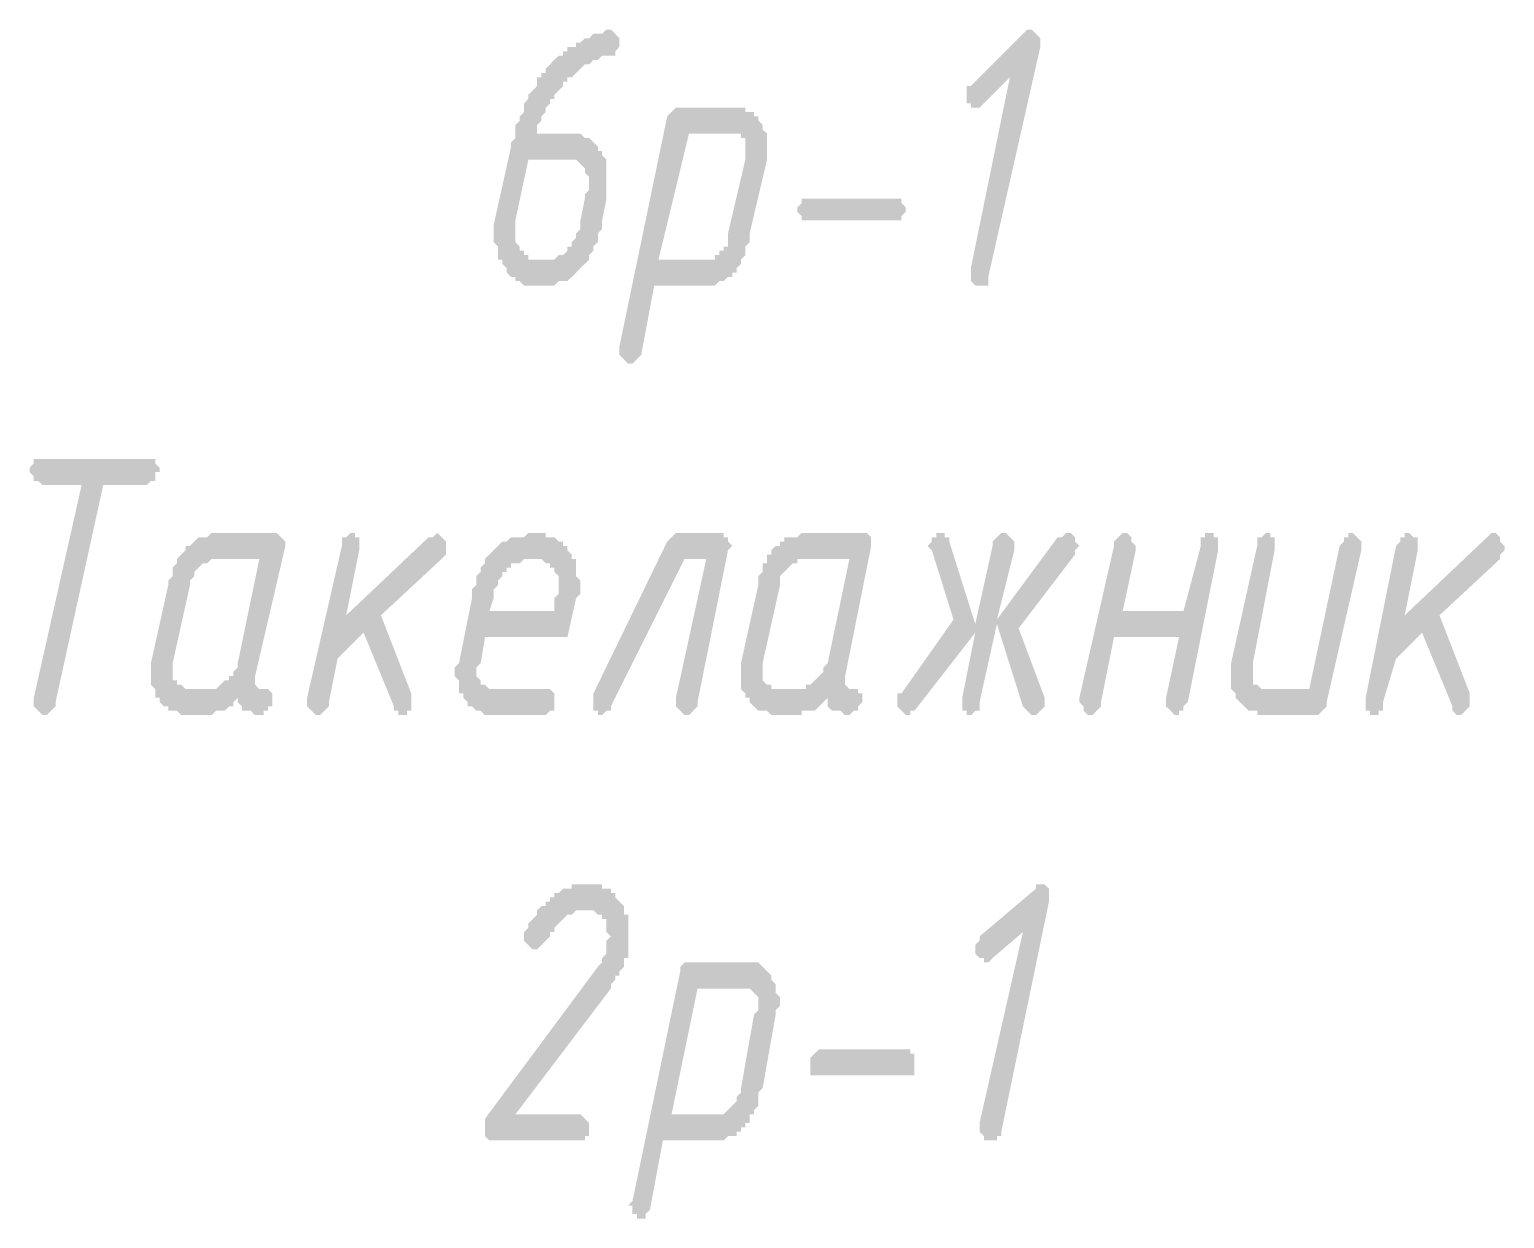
# Model space of a CAD drawing. Header units: millimetres. Extents: x 2279 to 5236, y 896 to 2828.
# Drawn here: x 3835.54 to 3849.93, y 1181.65 to 1193.25 of the extents above; entities that cross this region are included whole.
import ezdxf

# ---------------------------------------------------------------- set-up
doc = ezdxf.new("R2010")
doc.units = ezdxf.units.MM
doc.layers.add('PDF _!!ТОНКАЯ', color=7, linetype='Continuous')

msp = doc.modelspace()

# ---------------------------------------------------------------- hatches: boundary and pattern name
at = {"layer": 'PDF _!!ТОНКАЯ', "transparency": 33554559}
h = msp.add_hatch(color=256, dxfattribs=at)
h.paths.add_polyline_path([(3840.536, 1191.009), (3840.536, 1191.009), (3840.579, 1191.009), (3840.621, 1191.009), (3840.663, 1191.009), (3840.663, 1191.009), (3840.706, 1191.052), (3840.706, 1191.052), (3840.748, 1191.052), (3840.79, 1191.094), (3840.79, 1191.094), (3840.79, 1191.136), (3840.833, 1191.136), (3840.833, 1191.179), (3840.875, 1191.221), (3840.875, 1191.221), (3840.875, 1191.263), (3840.917, 1191.306), (3840.917, 1191.348), (3840.917, 1191.39), (3840.96, 1191.602), (3840.96, 1191.644), (3841.002, 1191.687), (3841.002, 1191.729), (3841.002, 1191.771), (3841.002, 1191.814), (3841.002, 1191.814), (3840.96, 1191.856), (3840.96, 1191.898), (3840.96, 1191.898), (3840.917, 1191.941), (3840.917, 1191.941), (3840.875, 1191.983), (3840.875, 1191.983), (3840.833, 1191.983), (3840.79, 1191.983), (3840.748, 1191.983), (3840.748, 1191.983), (3840.409, 1191.983), (3840.282, 1191.39), (3840.282, 1191.348), (3840.282, 1191.306), (3840.282, 1191.263), (3840.282, 1191.221), (3840.282, 1191.179), (3840.282, 1191.179), (3840.325, 1191.136), (3840.325, 1191.094), (3840.367, 1191.094), (3840.367, 1191.094), (3840.367, 1191.052), (3840.409, 1191.052), (3840.409, 1191.009), (3840.452, 1191.009), (3840.494, 1191.009), (3840.536, 1191.009), (3840.536, 1191.009)], flags=0)
h.paths.add_polyline_path([(3840.452, 1190.755), (3840.452, 1190.755), (3840.409, 1190.755), (3840.367, 1190.755), (3840.367, 1190.755), (3840.325, 1190.798), (3840.325, 1190.798), (3840.282, 1190.798), (3840.282, 1190.84), (3840.24, 1190.84), (3840.198, 1190.882), (3840.198, 1190.925), (3840.198, 1190.925), (3840.155, 1190.967), (3840.155, 1191.009), (3840.113, 1191.009), (3840.113, 1191.052), (3840.113, 1191.094), (3840.113, 1191.136), (3840.071, 1191.179), (3840.071, 1191.221), (3840.071, 1191.221), (3840.071, 1191.263), (3840.071, 1191.306), (3840.071, 1191.348), (3840.071, 1191.348), (3840.24, 1192.11), (3840.24, 1192.152), (3840.282, 1192.195), (3840.282, 1192.237), (3840.282, 1192.279), (3840.282, 1192.322), (3840.325, 1192.364), (3840.325, 1192.406), (3840.325, 1192.406), (3840.367, 1192.449), (3840.367, 1192.491), (3840.367, 1192.533), (3840.409, 1192.576), (3840.409, 1192.576), (3840.409, 1192.618), (3840.452, 1192.66), (3840.452, 1192.66), (3840.494, 1192.703), (3840.494, 1192.745), (3840.494, 1192.787), (3840.536, 1192.787), (3840.536, 1192.83), (3840.579, 1192.83), (3840.579, 1192.872), (3840.621, 1192.914), (3840.621, 1192.914), (3840.663, 1192.957), (3840.663, 1192.957), (3840.706, 1192.999), (3840.748, 1192.999), (3840.748, 1193.041), (3840.79, 1193.041), (3840.79, 1193.084), (3840.833, 1193.084), (3840.875, 1193.084), (3840.875, 1193.126), (3840.917, 1193.126), (3840.96, 1193.168), (3840.96, 1193.168), (3841.002, 1193.168), (3841.044, 1193.211), (3841.044, 1193.211), (3841.087, 1193.211), (3841.129, 1193.211), (3841.171, 1193.253), (3841.171, 1193.253), (3841.171, 1193.253), (3841.171, 1193.253), (3841.214, 1193.253), (3841.256, 1193.211), (3841.256, 1193.211), (3841.298, 1193.168), (3841.298, 1193.168), (3841.298, 1193.126), (3841.298, 1193.084), (3841.256, 1193.041), (3841.256, 1193.041), (3841.256, 1192.999), (3841.214, 1192.999), (3841.214, 1192.999), (3841.171, 1192.999), (3841.129, 1192.999), (3841.087, 1192.957), (3841.087, 1192.957), (3841.044, 1192.957), (3841.002, 1192.914), (3841.002, 1192.914), (3840.96, 1192.914), (3840.917, 1192.872), (3840.917, 1192.872), (3840.875, 1192.83), (3840.875, 1192.83), (3840.833, 1192.787), (3840.79, 1192.787), (3840.79, 1192.745), (3840.748, 1192.745), (3840.748, 1192.703), (3840.706, 1192.66), (3840.706, 1192.66), (3840.663, 1192.618), (3840.663, 1192.576), (3840.621, 1192.576), (3840.621, 1192.533), (3840.579, 1192.491), (3840.579, 1192.491), (3840.579, 1192.449), (3840.536, 1192.406), (3840.536, 1192.364), (3840.536, 1192.364), (3840.494, 1192.322), (3840.494, 1192.279), (3840.494, 1192.237), (3840.79, 1192.237), (3840.833, 1192.237), (3840.875, 1192.237), (3840.875, 1192.237), (3840.917, 1192.237), (3840.96, 1192.195), (3840.96, 1192.195), (3841.002, 1192.195), (3841.044, 1192.152), (3841.044, 1192.152), (3841.087, 1192.11), (3841.087, 1192.11), (3841.087, 1192.068), (3841.129, 1192.068), (3841.129, 1192.025), (3841.171, 1191.983), (3841.171, 1191.941), (3841.171, 1191.941), (3841.171, 1191.898), (3841.171, 1191.856), (3841.171, 1191.814), (3841.171, 1191.771), (3841.171, 1191.771), (3841.171, 1191.729), (3841.171, 1191.687), (3841.171, 1191.644), (3841.171, 1191.602), (3841.129, 1191.39), (3841.129, 1191.306), (3841.087, 1191.263), (3841.087, 1191.263), (3841.087, 1191.221), (3841.087, 1191.179), (3841.044, 1191.136), (3841.044, 1191.094), (3841.002, 1191.052), (3841.002, 1191.052), (3841.002, 1191.009), (3840.96, 1190.967), (3840.96, 1190.967), (3840.917, 1190.925), (3840.917, 1190.925), (3840.875, 1190.882), (3840.875, 1190.882), (3840.833, 1190.84), (3840.833, 1190.84), (3840.79, 1190.798), (3840.79, 1190.798), (3840.748, 1190.798), (3840.748, 1190.798), (3840.706, 1190.798), (3840.663, 1190.755), (3840.663, 1190.755), (3840.621, 1190.755), (3840.579, 1190.755), (3840.536, 1190.755), (3840.536, 1190.755), (3840.494, 1190.755), (3840.452, 1190.755)], flags=0)
for points in [[(3845.108, 1192.787), (3844.854, 1192.533), (3844.812, 1192.491), (3844.77, 1192.491), (3844.77, 1192.491), (3844.727, 1192.491), (3844.727, 1192.533), (3844.685, 1192.533), (3844.685, 1192.576), (3844.685, 1192.618), (3844.685, 1192.618), (3844.685, 1192.66), (3844.685, 1192.703), (3844.727, 1192.703), (3845.235, 1193.211), (3845.278, 1193.253), (3845.278, 1193.253), (3845.278, 1193.253), (3845.32, 1193.253), (3845.362, 1193.211), (3845.362, 1193.211), (3845.405, 1193.168), (3845.405, 1193.168), (3845.405, 1193.126), (3845.405, 1193.084), (3845.405, 1193.084), (3844.897, 1190.84), (3844.897, 1190.798), (3844.897, 1190.755), (3844.854, 1190.755), (3844.812, 1190.755), (3844.812, 1190.755), (3844.77, 1190.755), (3844.77, 1190.755), (3844.727, 1190.798), (3844.727, 1190.798), (3844.727, 1190.84), (3844.727, 1190.882), (3844.727, 1190.925), (3844.727, 1190.925)], [(3843.965, 1191.39), (3843.161, 1191.39), (3843.119, 1191.39), (3843.076, 1191.39), (3843.076, 1191.39), (3843.076, 1191.433), (3843.034, 1191.475), (3843.034, 1191.475), (3843.034, 1191.517), (3843.076, 1191.56), (3843.076, 1191.602), (3843.119, 1191.602), (3843.119, 1191.602), (3843.161, 1191.602), (3843.965, 1191.602), (3844.008, 1191.602), (3844.05, 1191.602), (3844.05, 1191.602), (3844.05, 1191.56), (3844.092, 1191.517), (3844.092, 1191.475), (3844.092, 1191.475), (3844.05, 1191.433), (3844.05, 1191.39), (3844.05, 1191.39), (3844.008, 1191.39), (3843.965, 1191.39)], [(3836.26, 1188.808), (3835.795, 1186.691), (3835.795, 1186.649), (3835.752, 1186.607), (3835.752, 1186.607), (3835.71, 1186.564), (3835.71, 1186.564), (3835.668, 1186.564), (3835.625, 1186.607), (3835.625, 1186.607), (3835.583, 1186.649), (3835.583, 1186.691), (3835.583, 1186.691), (3835.583, 1186.734), (3835.583, 1186.734), (3836.049, 1188.808), (3835.668, 1188.808), (3835.625, 1188.85), (3835.583, 1188.85), (3835.583, 1188.85), (3835.583, 1188.893), (3835.541, 1188.935), (3835.541, 1188.935), (3835.541, 1188.977), (3835.583, 1189.02), (3835.583, 1189.062), (3835.583, 1189.062), (3835.625, 1189.062), (3835.668, 1189.062), (3836.684, 1189.062), (3836.726, 1189.062), (3836.768, 1189.062), (3836.768, 1189.062), (3836.768, 1189.02), (3836.811, 1188.977), (3836.811, 1188.935), (3836.768, 1188.935), (3836.768, 1188.893), (3836.768, 1188.85), (3836.726, 1188.85), (3836.726, 1188.85), (3836.684, 1188.808)], [(3838.801, 1187.369), (3838.547, 1187.115), (3838.462, 1186.691), (3838.462, 1186.649), (3838.42, 1186.607), (3838.42, 1186.607), (3838.377, 1186.564), (3838.377, 1186.564), (3838.335, 1186.564), (3838.292, 1186.607), (3838.292, 1186.607), (3838.25, 1186.649), (3838.25, 1186.691), (3838.25, 1186.691), (3838.25, 1186.734), (3838.25, 1186.734), (3838.589, 1188.215), (3838.589, 1188.258), (3838.589, 1188.3), (3838.631, 1188.3), (3838.674, 1188.342), (3838.674, 1188.342), (3838.716, 1188.342), (3838.716, 1188.3), (3838.758, 1188.3), (3838.758, 1188.258), (3838.758, 1188.258), (3838.758, 1188.215), (3838.758, 1188.173), (3838.758, 1188.173), (3838.631, 1187.538), (3839.436, 1188.3), (3839.478, 1188.3), (3839.52, 1188.342), (3839.52, 1188.342), (3839.52, 1188.342), (3839.563, 1188.3), (3839.563, 1188.3), (3839.605, 1188.258), (3839.605, 1188.215), (3839.605, 1188.215), (3839.605, 1188.173), (3839.605, 1188.131), (3839.563, 1188.088), (3839.563, 1188.088), (3838.97, 1187.538), (3839.266, 1186.776), (3839.266, 1186.734), (3839.266, 1186.691), (3839.266, 1186.649), (3839.266, 1186.649), (3839.266, 1186.607), (3839.224, 1186.607), (3839.224, 1186.564), (3839.182, 1186.564), (3839.139, 1186.564), (3839.139, 1186.607), (3839.097, 1186.607), (3839.097, 1186.649)], [(3842.272, 1188.342), (3842.314, 1188.342), (3842.314, 1188.3), (3842.357, 1188.3), (3842.357, 1188.258), (3842.357, 1188.258), (3842.399, 1188.215), (3842.357, 1188.173), (3842.357, 1188.173), (3842.06, 1186.691), (3842.06, 1186.649), (3842.018, 1186.607), (3842.018, 1186.607), (3841.976, 1186.564), (3841.976, 1186.564), (3841.933, 1186.564), (3841.891, 1186.607), (3841.891, 1186.607), (3841.849, 1186.649), (3841.849, 1186.691), (3841.849, 1186.691), (3841.849, 1186.734), (3841.849, 1186.734), (3842.145, 1188.088), (3841.933, 1188.088), (3841.214, 1186.649), (3841.214, 1186.607), (3841.171, 1186.607), (3841.129, 1186.564), (3841.129, 1186.564), (3841.087, 1186.564), (3841.087, 1186.607), (3841.044, 1186.607), (3841.044, 1186.649), (3841.044, 1186.649), (3841.044, 1186.691), (3841.044, 1186.734), (3841.044, 1186.776), (3841.764, 1188.258), (3841.806, 1188.3), (3841.806, 1188.3), (3841.849, 1188.342), (3841.849, 1188.342)], [(3844.981, 1187.453), (3844.812, 1186.691), (3844.812, 1186.649), (3844.812, 1186.607), (3844.77, 1186.607), (3844.727, 1186.564), (3844.727, 1186.564), (3844.685, 1186.564), (3844.685, 1186.607), (3844.643, 1186.607), (3844.643, 1186.649), (3844.643, 1186.691), (3844.643, 1186.691), (3844.643, 1186.734), (3844.643, 1186.734), (3844.77, 1187.369), (3844.177, 1186.607), (3844.135, 1186.607), (3844.135, 1186.564), (3844.092, 1186.564), (3844.092, 1186.564), (3844.05, 1186.607), (3844.05, 1186.607), (3844.008, 1186.649), (3844.008, 1186.691), (3844.008, 1186.691), (3844.008, 1186.734), (3844.008, 1186.776), (3844.05, 1186.776), (3844.558, 1187.496), (3844.346, 1188.173), (3844.346, 1188.173), (3844.304, 1188.215), (3844.346, 1188.258), (3844.346, 1188.258), (3844.346, 1188.3), (3844.389, 1188.3), (3844.389, 1188.342), (3844.431, 1188.342), (3844.473, 1188.342), (3844.473, 1188.3), (3844.516, 1188.3), (3844.516, 1188.258), (3844.516, 1188.258), (3844.77, 1187.453), (3844.939, 1188.215), (3844.939, 1188.258), (3844.981, 1188.3), (3844.981, 1188.3), (3845.024, 1188.342), (3845.024, 1188.342), (3845.066, 1188.342), (3845.108, 1188.3), (3845.108, 1188.3), (3845.151, 1188.258), (3845.151, 1188.258), (3845.151, 1188.215), (3845.151, 1188.173), (3845.151, 1188.173), (3844.981, 1187.496), (3845.574, 1188.3), (3845.616, 1188.3), (3845.659, 1188.342), (3845.659, 1188.342), (3845.701, 1188.342), (3845.743, 1188.3), (3845.743, 1188.3), (3845.743, 1188.258), (3845.786, 1188.215), (3845.786, 1188.215), (3845.743, 1188.173), (3845.743, 1188.131), (3845.743, 1188.131), (3845.193, 1187.411), (3845.447, 1186.734), (3845.447, 1186.734), (3845.447, 1186.691), (3845.447, 1186.649), (3845.447, 1186.649), (3845.405, 1186.607), (3845.405, 1186.607), (3845.362, 1186.564), (3845.362, 1186.564), (3845.32, 1186.564), (3845.278, 1186.607), (3845.278, 1186.607), (3845.235, 1186.649), (3845.235, 1186.649)], [(3846.759, 1187.326), (3846.124, 1187.326), (3845.997, 1186.691), (3845.997, 1186.649), (3845.955, 1186.607), (3845.955, 1186.607), (3845.913, 1186.564), (3845.913, 1186.564), (3845.87, 1186.564), (3845.828, 1186.607), (3845.828, 1186.607), (3845.828, 1186.649), (3845.786, 1186.691), (3845.786, 1186.691), (3845.786, 1186.734), (3845.786, 1186.734), (3846.124, 1188.215), (3846.124, 1188.258), (3846.167, 1188.3), (3846.167, 1188.3), (3846.209, 1188.342), (3846.209, 1188.342), (3846.251, 1188.342), (3846.294, 1188.3), (3846.294, 1188.3), (3846.294, 1188.258), (3846.336, 1188.215), (3846.336, 1188.215), (3846.336, 1188.173), (3846.336, 1188.173), (3846.209, 1187.58), (3846.802, 1187.58), (3846.971, 1188.215), (3846.971, 1188.258), (3846.971, 1188.3), (3847.013, 1188.3), (3847.013, 1188.342), (3847.056, 1188.342), (3847.098, 1188.342), (3847.098, 1188.3), (3847.14, 1188.3), (3847.14, 1188.258), (3847.14, 1188.258), (3847.14, 1188.215), (3847.14, 1188.173), (3847.14, 1188.173), (3846.844, 1186.691), (3846.802, 1186.649), (3846.802, 1186.607), (3846.759, 1186.607), (3846.759, 1186.564), (3846.717, 1186.564), (3846.717, 1186.564), (3846.675, 1186.607), (3846.675, 1186.607), (3846.632, 1186.649), (3846.632, 1186.691), (3846.632, 1186.691), (3846.632, 1186.734), (3846.632, 1186.734)], [(3848.326, 1188.215), (3848.368, 1188.258), (3848.368, 1188.3), (3848.41, 1188.3), (3848.41, 1188.342), (3848.453, 1188.342), (3848.453, 1188.342), (3848.495, 1188.3), (3848.495, 1188.3), (3848.537, 1188.258), (3848.537, 1188.258), (3848.537, 1188.215), (3848.537, 1188.173), (3848.537, 1188.173), (3848.199, 1186.691), (3848.199, 1186.649), (3848.199, 1186.649), (3848.156, 1186.607), (3848.156, 1186.607), (3848.114, 1186.564), (3848.072, 1186.564), (3848.072, 1186.564), (3847.564, 1186.564), (3847.521, 1186.564), (3847.521, 1186.607), (3847.479, 1186.607), (3847.437, 1186.607), (3847.437, 1186.607), (3847.394, 1186.649), (3847.394, 1186.649), (3847.352, 1186.691), (3847.352, 1186.691), (3847.31, 1186.734), (3847.31, 1186.776), (3847.31, 1186.776), (3847.267, 1186.818), (3847.267, 1186.861), (3847.267, 1186.903), (3847.267, 1186.945), (3847.267, 1186.945), (3847.267, 1186.988), (3847.267, 1187.03), (3847.267, 1187.072), (3847.267, 1187.072), (3847.521, 1188.215), (3847.521, 1188.258), (3847.521, 1188.3), (3847.564, 1188.3), (3847.606, 1188.342), (3847.606, 1188.342), (3847.648, 1188.342), (3847.648, 1188.3), (3847.691, 1188.3), (3847.691, 1188.258), (3847.691, 1188.258), (3847.691, 1188.215), (3847.691, 1188.173), (3847.691, 1188.173), (3847.479, 1187.072), (3847.479, 1187.03), (3847.479, 1186.988), (3847.479, 1186.988), (3847.479, 1186.945), (3847.479, 1186.903), (3847.479, 1186.903), (3847.479, 1186.861), (3847.521, 1186.861), (3847.521, 1186.861), (3847.564, 1186.818), (3847.606, 1186.818), (3847.606, 1186.818), (3848.029, 1186.818)], [(3849.13, 1187.369), (3848.876, 1187.115), (3848.749, 1186.691), (3848.749, 1186.649), (3848.749, 1186.607), (3848.707, 1186.607), (3848.707, 1186.564), (3848.664, 1186.564), (3848.622, 1186.564), (3848.622, 1186.607), (3848.58, 1186.607), (3848.58, 1186.649), (3848.58, 1186.691), (3848.58, 1186.691), (3848.58, 1186.734), (3848.58, 1186.734), (3848.876, 1188.215), (3848.919, 1188.258), (3848.919, 1188.3), (3848.961, 1188.3), (3848.961, 1188.342), (3849.003, 1188.342), (3849.003, 1188.342), (3849.046, 1188.3), (3849.088, 1188.3), (3849.088, 1188.258), (3849.088, 1188.258), (3849.088, 1188.215), (3849.088, 1188.173), (3849.088, 1188.173), (3848.961, 1187.538), (3849.765, 1188.3), (3849.765, 1188.3), (3849.808, 1188.342), (3849.808, 1188.342), (3849.85, 1188.342), (3849.892, 1188.3), (3849.892, 1188.3), (3849.892, 1188.258), (3849.935, 1188.215), (3849.935, 1188.215), (3849.935, 1188.173), (3849.892, 1188.131), (3849.892, 1188.088), (3849.892, 1188.088), (3849.3, 1187.538), (3849.596, 1186.776), (3849.596, 1186.734), (3849.596, 1186.691), (3849.596, 1186.649), (3849.596, 1186.649), (3849.554, 1186.607), (3849.554, 1186.607), (3849.511, 1186.564), (3849.511, 1186.564), (3849.469, 1186.564), (3849.427, 1186.607), (3849.427, 1186.607), (3849.427, 1186.649)], [(3840.536, 1184.321), (3840.536, 1184.321), (3840.494, 1184.278), (3840.494, 1184.278), (3840.452, 1184.278), (3840.409, 1184.321), (3840.409, 1184.321), (3840.367, 1184.363), (3840.367, 1184.405), (3840.367, 1184.405), (3840.367, 1184.448), (3840.409, 1184.49), (3840.409, 1184.49), (3840.409, 1184.532), (3840.452, 1184.575), (3840.452, 1184.575), (3840.494, 1184.617), (3840.494, 1184.659), (3840.536, 1184.702), (3840.579, 1184.702), (3840.579, 1184.744), (3840.621, 1184.744), (3840.621, 1184.786), (3840.663, 1184.786), (3840.663, 1184.786), (3840.663, 1184.829), (3840.706, 1184.829), (3840.748, 1184.871), (3840.748, 1184.871), (3840.79, 1184.871), (3840.833, 1184.871), (3840.833, 1184.913), (3840.875, 1184.913), (3840.917, 1184.913), (3840.96, 1184.913), (3840.96, 1184.913), (3841.002, 1184.913), (3841.044, 1184.913), (3841.044, 1184.913), (3841.087, 1184.913), (3841.129, 1184.913), (3841.129, 1184.871), (3841.171, 1184.871), (3841.214, 1184.871), (3841.214, 1184.829), (3841.256, 1184.829), (3841.256, 1184.786), (3841.298, 1184.744), (3841.298, 1184.744), (3841.341, 1184.702), (3841.341, 1184.659), (3841.341, 1184.617), (3841.383, 1184.617), (3841.383, 1184.575), (3841.383, 1184.532), (3841.383, 1184.49), (3841.383, 1184.448), (3841.383, 1184.405), (3841.383, 1184.363), (3841.383, 1184.363), (3841.383, 1184.321), (3841.383, 1184.278), (3841.383, 1184.236), (3841.383, 1184.194), (3841.341, 1184.194), (3841.341, 1184.151), (3841.341, 1184.109), (3841.298, 1184.066), (3841.298, 1184.024), (3841.256, 1184.024), (3841.256, 1183.982), (3841.214, 1183.939), (3841.214, 1183.897), (3840.282, 1182.669), (3840.917, 1182.669), (3840.917, 1182.669), (3840.96, 1182.627), (3840.96, 1182.627), (3841.002, 1182.585), (3841.002, 1182.585), (3841.002, 1182.542), (3841.002, 1182.5), (3841.002, 1182.458), (3840.96, 1182.458), (3840.96, 1182.415), (3840.917, 1182.415), (3840.917, 1182.415), (3840.071, 1182.415), (3840.028, 1182.415), (3840.028, 1182.415), (3839.986, 1182.458), (3839.986, 1182.458), (3839.986, 1182.5), (3839.986, 1182.542), (3839.986, 1182.585), (3839.986, 1182.627), (3839.986, 1182.627), (3841.087, 1184.109), (3841.087, 1184.109), (3841.129, 1184.151), (3841.129, 1184.194), (3841.171, 1184.236), (3841.171, 1184.278), (3841.171, 1184.278), (3841.171, 1184.321), (3841.171, 1184.363), (3841.214, 1184.405), (3841.214, 1184.405), (3841.171, 1184.448), (3841.171, 1184.49), (3841.171, 1184.532), (3841.171, 1184.532), (3841.171, 1184.575), (3841.129, 1184.575), (3841.129, 1184.617), (3841.087, 1184.617), (3841.087, 1184.617), (3841.044, 1184.659), (3841.002, 1184.659), (3841.002, 1184.659), (3840.96, 1184.659), (3840.96, 1184.659), (3840.917, 1184.659), (3840.917, 1184.659), (3840.875, 1184.659), (3840.833, 1184.617), (3840.833, 1184.617), (3840.79, 1184.617), (3840.748, 1184.575), (3840.748, 1184.575), (3840.706, 1184.532), (3840.663, 1184.49), (3840.663, 1184.49), (3840.663, 1184.448), (3840.621, 1184.448), (3840.621, 1184.405), (3840.579, 1184.363), (3840.579, 1184.363), (3840.536, 1184.321)], [(3845.235, 1184.448), (3844.939, 1184.194), (3844.897, 1184.151), (3844.897, 1184.151), (3844.854, 1184.151), (3844.854, 1184.194), (3844.812, 1184.194), (3844.812, 1184.194), (3844.77, 1184.236), (3844.77, 1184.278), (3844.77, 1184.321), (3844.77, 1184.321), (3844.812, 1184.363), (3844.812, 1184.405), (3845.362, 1184.871), (3845.362, 1184.913), (3845.405, 1184.913), (3845.405, 1184.913), (3845.447, 1184.913), (3845.447, 1184.913), (3845.489, 1184.871), (3845.489, 1184.871), (3845.489, 1184.829), (3845.489, 1184.786), (3845.489, 1184.744), (3845.489, 1184.744), (3845.024, 1182.5), (3845.024, 1182.458), (3844.981, 1182.458), (3844.981, 1182.415), (3844.939, 1182.415), (3844.939, 1182.415), (3844.897, 1182.415), (3844.854, 1182.415), (3844.854, 1182.458), (3844.812, 1182.5), (3844.812, 1182.5), (3844.812, 1182.542), (3844.812, 1182.585), (3844.812, 1182.585)], [(3844.092, 1183.05), (3843.246, 1183.05), (3843.246, 1183.05), (3843.203, 1183.05), (3843.161, 1183.05), (3843.161, 1183.093), (3843.161, 1183.135), (3843.161, 1183.177), (3843.161, 1183.22), (3843.161, 1183.22), (3843.203, 1183.262), (3843.203, 1183.262), (3843.246, 1183.304), (3843.246, 1183.304), (3844.092, 1183.304), (3844.135, 1183.304), (3844.135, 1183.262), (3844.177, 1183.262), (3844.177, 1183.22), (3844.177, 1183.177), (3844.177, 1183.177), (3844.177, 1183.135), (3844.177, 1183.093), (3844.177, 1183.05), (3844.135, 1183.05), (3844.092, 1183.05), (3844.092, 1183.05)]]:
    msp.add_hatch(color=256, dxfattribs=at).paths.add_polyline_path(points)
h = msp.add_hatch(color=256, dxfattribs=at)
h.paths.add_polyline_path([(3841.764, 1192.406), (3841.806, 1192.449), (3841.806, 1192.449), (3841.849, 1192.491), (3841.849, 1192.491), (3841.891, 1192.491), (3842.441, 1192.491), (3842.441, 1192.491), (3842.484, 1192.491), (3842.526, 1192.491), (3842.526, 1192.449), (3842.568, 1192.449), (3842.611, 1192.449), (3842.611, 1192.406), (3842.653, 1192.406), (3842.653, 1192.364), (3842.653, 1192.364), (3842.695, 1192.322), (3842.695, 1192.279), (3842.738, 1192.237), (3842.738, 1192.237), (3842.738, 1192.195), (3842.738, 1192.152), (3842.738, 1192.11), (3842.738, 1192.11), (3842.738, 1192.068), (3842.738, 1192.025), (3842.738, 1191.983), (3842.568, 1191.263), (3842.568, 1191.221), (3842.568, 1191.179), (3842.526, 1191.136), (3842.526, 1191.094), (3842.526, 1191.052), (3842.484, 1191.009), (3842.484, 1190.967), (3842.484, 1190.967), (3842.441, 1190.925), (3842.441, 1190.882), (3842.399, 1190.882), (3842.399, 1190.84), (3842.357, 1190.84), (3842.357, 1190.84), (3842.314, 1190.798), (3842.314, 1190.798), (3842.272, 1190.798), (3842.23, 1190.755), (3842.23, 1190.755), (3842.187, 1190.755), (3842.145, 1190.755), (3842.103, 1190.755), (3842.06, 1190.755), (3842.06, 1190.755), (3841.637, 1190.755), (3841.51, 1190.078), (3841.468, 1190.036), (3841.468, 1190.036), (3841.425, 1189.993), (3841.425, 1189.993), (3841.383, 1189.993), (3841.383, 1189.993), (3841.341, 1190.036), (3841.341, 1190.036), (3841.298, 1190.078), (3841.298, 1190.078), (3841.298, 1190.12), (3841.298, 1190.163), (3841.298, 1190.163)], flags=0)
h.paths.add_polyline_path([(3841.976, 1192.237), (3841.679, 1191.009), (3842.103, 1191.009), (3842.145, 1191.009), (3842.187, 1191.009), (3842.187, 1191.009), (3842.23, 1191.009), (3842.23, 1191.052), (3842.272, 1191.052), (3842.272, 1191.094), (3842.314, 1191.094), (3842.314, 1191.136), (3842.357, 1191.136), (3842.357, 1191.179), (3842.357, 1191.221), (3842.357, 1191.263), (3842.526, 1191.983), (3842.526, 1192.025), (3842.526, 1192.068), (3842.526, 1192.068), (3842.526, 1192.11), (3842.526, 1192.152), (3842.526, 1192.195), (3842.484, 1192.195), (3842.484, 1192.237), (3842.441, 1192.237), (3842.441, 1192.237), (3842.399, 1192.237), (3842.357, 1192.237)], flags=0)
h = msp.add_hatch(color=256, dxfattribs=at)
h.paths.add_polyline_path([(3837.107, 1186.818), (3837.319, 1186.818), (3837.319, 1186.818), (3837.361, 1186.818), (3837.403, 1186.861), (3837.403, 1186.861), (3837.446, 1186.903), (3837.488, 1186.903), (3837.488, 1186.945), (3837.53, 1186.945), (3837.53, 1186.988), (3837.573, 1187.03), (3837.573, 1187.072), (3837.573, 1187.072), (3837.784, 1188.088), (3837.361, 1188.088), (3837.319, 1188.088), (3837.319, 1188.088), (3837.276, 1188.046), (3837.234, 1188.046), (3837.234, 1188.046), (3837.192, 1188.004), (3837.192, 1188.004), (3837.149, 1187.961), (3837.149, 1187.961), (3837.149, 1187.919), (3837.107, 1187.877), (3837.107, 1187.834), (3837.107, 1187.834), (3836.938, 1187.072), (3836.938, 1187.03), (3836.938, 1186.988), (3836.938, 1186.988), (3836.938, 1186.945), (3836.938, 1186.903), (3836.98, 1186.903), (3836.98, 1186.861), (3836.98, 1186.861), (3837.022, 1186.861), (3837.065, 1186.818), (3837.065, 1186.818), (3837.107, 1186.818)], flags=0)
h.paths.add_polyline_path([(3837.065, 1186.564), (3837.022, 1186.564), (3836.98, 1186.607), (3836.98, 1186.607), (3836.938, 1186.607), (3836.895, 1186.607), (3836.895, 1186.649), (3836.853, 1186.649), (3836.811, 1186.691), (3836.811, 1186.691), (3836.811, 1186.734), (3836.768, 1186.734), (3836.768, 1186.776), (3836.768, 1186.818), (3836.726, 1186.861), (3836.726, 1186.903), (3836.726, 1186.945), (3836.726, 1186.945), (3836.726, 1186.988), (3836.726, 1187.03), (3836.726, 1187.03), (3836.726, 1187.072), (3836.895, 1187.834), (3836.895, 1187.877), (3836.938, 1187.919), (3836.938, 1187.961), (3836.938, 1188.004), (3836.98, 1188.046), (3836.98, 1188.046), (3836.98, 1188.088), (3837.022, 1188.131), (3837.022, 1188.131), (3837.065, 1188.173), (3837.065, 1188.215), (3837.065, 1188.215), (3837.065, 1188.215), (3837.107, 1188.215), (3837.149, 1188.258), (3837.149, 1188.258), (3837.192, 1188.3), (3837.192, 1188.3), (3837.234, 1188.3), (3837.276, 1188.3), (3837.276, 1188.3), (3837.319, 1188.342), (3837.361, 1188.342), (3837.403, 1188.342), (3837.446, 1188.342), (3837.954, 1188.342), (3837.954, 1188.342), (3837.996, 1188.3), (3837.996, 1188.3), (3838.038, 1188.258), (3838.038, 1188.215), (3838.038, 1188.215), (3837.742, 1186.945), (3837.742, 1186.903), (3837.742, 1186.903), (3837.742, 1186.903), (3837.742, 1186.861), (3837.784, 1186.818), (3837.827, 1186.818), (3837.827, 1186.818), (3837.869, 1186.818), (3837.869, 1186.818), (3837.911, 1186.776), (3837.911, 1186.776), (3837.911, 1186.734), (3837.911, 1186.691), (3837.911, 1186.649), (3837.869, 1186.649), (3837.869, 1186.607), (3837.827, 1186.607), (3837.827, 1186.564), (3837.784, 1186.564), (3837.784, 1186.564), (3837.742, 1186.564), (3837.7, 1186.607), (3837.657, 1186.607), (3837.657, 1186.607), (3837.615, 1186.607), (3837.615, 1186.649), (3837.573, 1186.691), (3837.573, 1186.691), (3837.573, 1186.734), (3837.53, 1186.691), (3837.53, 1186.691), (3837.53, 1186.649), (3837.488, 1186.649), (3837.446, 1186.607), (3837.446, 1186.607), (3837.403, 1186.607), (3837.361, 1186.607), (3837.361, 1186.607), (3837.319, 1186.564), (3837.276, 1186.564), (3837.234, 1186.564)], flags=0)
h = msp.add_hatch(color=256, dxfattribs=at)
h.paths.add_polyline_path([(3840.663, 1187.707), (3840.706, 1187.75), (3840.706, 1187.792), (3840.706, 1187.834), (3840.706, 1187.834), (3840.706, 1187.877), (3840.706, 1187.919), (3840.663, 1187.961), (3840.663, 1187.961), (3840.663, 1188.004), (3840.621, 1188.004), (3840.621, 1188.046), (3840.579, 1188.046), (3840.579, 1188.046), (3840.536, 1188.088), (3840.494, 1188.088), (3840.494, 1188.088), (3840.452, 1188.088), (3840.409, 1188.088), (3840.367, 1188.088), (3840.367, 1188.088), (3840.325, 1188.046), (3840.282, 1188.046), (3840.282, 1188.046), (3840.24, 1188.046), (3840.24, 1188.004), (3840.198, 1188.004), (3840.198, 1187.961), (3840.155, 1187.961), (3840.155, 1187.919), (3840.113, 1187.877), (3840.113, 1187.877), (3840.113, 1187.834), (3840.071, 1187.792), (3840.071, 1187.75), (3840.071, 1187.75), (3840.071, 1187.707), (3840.028, 1187.58), (3840.663, 1187.58)], flags=0)
h.paths.add_polyline_path([(3840.875, 1187.707), (3840.79, 1187.326), (3839.986, 1187.326), (3839.944, 1187.072), (3839.901, 1187.03), (3839.901, 1186.988), (3839.901, 1186.988), (3839.901, 1186.945), (3839.944, 1186.903), (3839.944, 1186.903), (3839.944, 1186.861), (3839.986, 1186.861), (3839.986, 1186.861), (3840.028, 1186.818), (3840.071, 1186.818), (3840.071, 1186.818), (3840.579, 1186.818), (3840.621, 1186.818), (3840.621, 1186.818), (3840.663, 1186.776), (3840.663, 1186.776), (3840.663, 1186.734), (3840.663, 1186.691), (3840.663, 1186.649), (3840.663, 1186.649), (3840.663, 1186.607), (3840.621, 1186.607), (3840.579, 1186.564), (3840.579, 1186.564), (3840.028, 1186.564), (3839.986, 1186.564), (3839.944, 1186.607), (3839.944, 1186.607), (3839.901, 1186.607), (3839.901, 1186.607), (3839.859, 1186.649), (3839.817, 1186.649), (3839.817, 1186.691), (3839.817, 1186.691), (3839.774, 1186.734), (3839.774, 1186.776), (3839.732, 1186.776), (3839.732, 1186.818), (3839.732, 1186.861), (3839.732, 1186.903), (3839.69, 1186.945), (3839.69, 1186.945), (3839.69, 1186.988), (3839.69, 1187.03), (3839.732, 1187.072), (3839.732, 1187.072), (3839.859, 1187.707), (3839.859, 1187.75), (3839.859, 1187.792), (3839.901, 1187.834), (3839.901, 1187.877), (3839.901, 1187.919), (3839.944, 1187.961), (3839.944, 1187.961), (3839.944, 1188.004), (3839.986, 1188.046), (3839.986, 1188.088), (3839.986, 1188.088), (3840.028, 1188.131), (3840.028, 1188.131), (3840.071, 1188.173), (3840.071, 1188.173), (3840.113, 1188.215), (3840.113, 1188.215), (3840.155, 1188.258), (3840.155, 1188.258), (3840.198, 1188.258), (3840.198, 1188.258), (3840.24, 1188.3), (3840.282, 1188.3), (3840.325, 1188.3), (3840.325, 1188.3), (3840.367, 1188.3), (3840.409, 1188.342), (3840.452, 1188.342), (3840.452, 1188.342), (3840.494, 1188.342), (3840.536, 1188.342), (3840.579, 1188.342), (3840.579, 1188.3), (3840.621, 1188.3), (3840.663, 1188.3), (3840.663, 1188.3), (3840.706, 1188.258), (3840.748, 1188.258), (3840.748, 1188.215), (3840.79, 1188.215), (3840.79, 1188.173), (3840.79, 1188.173), (3840.833, 1188.131), (3840.833, 1188.088), (3840.875, 1188.088), (3840.875, 1188.046), (3840.875, 1188.004), (3840.875, 1187.961), (3840.875, 1187.919), (3840.917, 1187.877), (3840.917, 1187.834), (3840.917, 1187.834), (3840.917, 1187.792), (3840.917, 1187.75), (3840.875, 1187.707), (3840.875, 1187.707)], flags=0)
h = msp.add_hatch(color=256, dxfattribs=at)
h.paths.add_polyline_path([(3842.865, 1186.818), (3843.076, 1186.818), (3843.076, 1186.818), (3843.119, 1186.818), (3843.119, 1186.861), (3843.161, 1186.861), (3843.203, 1186.903), (3843.203, 1186.903), (3843.246, 1186.945), (3843.246, 1186.945), (3843.288, 1186.988), (3843.288, 1187.03), (3843.33, 1187.072), (3843.33, 1187.072), (3843.542, 1188.088), (3843.119, 1188.088), (3843.076, 1188.088), (3843.034, 1188.088), (3843.034, 1188.046), (3842.992, 1188.046), (3842.992, 1188.046), (3842.949, 1188.004), (3842.949, 1188.004), (3842.907, 1187.961), (3842.907, 1187.961), (3842.865, 1187.919), (3842.865, 1187.877), (3842.865, 1187.834), (3842.865, 1187.834), (3842.695, 1187.072), (3842.695, 1187.03), (3842.695, 1186.988), (3842.695, 1186.988), (3842.695, 1186.945), (3842.695, 1186.903), (3842.695, 1186.903), (3842.738, 1186.861), (3842.738, 1186.861), (3842.78, 1186.861), (3842.78, 1186.818), (3842.822, 1186.818), (3842.865, 1186.818)], flags=0)
h.paths.add_polyline_path([(3842.78, 1186.564), (3842.78, 1186.564), (3842.738, 1186.607), (3842.695, 1186.607), (3842.695, 1186.607), (3842.653, 1186.607), (3842.611, 1186.649), (3842.611, 1186.649), (3842.568, 1186.691), (3842.568, 1186.691), (3842.568, 1186.734), (3842.526, 1186.734), (3842.526, 1186.776), (3842.484, 1186.818), (3842.484, 1186.861), (3842.484, 1186.903), (3842.484, 1186.945), (3842.484, 1186.945), (3842.484, 1186.988), (3842.484, 1187.03), (3842.484, 1187.03), (3842.484, 1187.072), (3842.653, 1187.834), (3842.653, 1187.877), (3842.653, 1187.919), (3842.695, 1187.961), (3842.695, 1188.004), (3842.695, 1188.046), (3842.738, 1188.046), (3842.738, 1188.088), (3842.738, 1188.131), (3842.78, 1188.131), (3842.78, 1188.173), (3842.822, 1188.215), (3842.822, 1188.215), (3842.822, 1188.215), (3842.865, 1188.215), (3842.865, 1188.258), (3842.907, 1188.258), (3842.907, 1188.3), (3842.949, 1188.3), (3842.992, 1188.3), (3842.992, 1188.3), (3843.034, 1188.3), (3843.076, 1188.342), (3843.119, 1188.342), (3843.161, 1188.342), (3843.161, 1188.342), (3843.669, 1188.342), (3843.711, 1188.342), (3843.754, 1188.3), (3843.754, 1188.3), (3843.754, 1188.258), (3843.754, 1188.215), (3843.754, 1188.215), (3843.5, 1186.945), (3843.5, 1186.903), (3843.5, 1186.903), (3843.5, 1186.903), (3843.5, 1186.861), (3843.542, 1186.818), (3843.542, 1186.818), (3843.584, 1186.818), (3843.584, 1186.818), (3843.627, 1186.818), (3843.627, 1186.776), (3843.669, 1186.776), (3843.669, 1186.734), (3843.669, 1186.691), (3843.627, 1186.649), (3843.627, 1186.649), (3843.627, 1186.607), (3843.584, 1186.607), (3843.542, 1186.564), (3843.542, 1186.564), (3843.5, 1186.564), (3843.5, 1186.564), (3843.457, 1186.607), (3843.415, 1186.607), (3843.373, 1186.607), (3843.373, 1186.607), (3843.33, 1186.649), (3843.33, 1186.691), (3843.33, 1186.691), (3843.33, 1186.734), (3843.288, 1186.691), (3843.288, 1186.691), (3843.246, 1186.649), (3843.246, 1186.649), (3843.203, 1186.607), (3843.203, 1186.607), (3843.161, 1186.607), (3843.119, 1186.607), (3843.076, 1186.607), (3843.076, 1186.564), (3843.034, 1186.564), (3842.992, 1186.564)], flags=0)
h = msp.add_hatch(color=256, dxfattribs=at)
h.paths.add_polyline_path([(3841.891, 1184.066), (3841.891, 1184.109), (3841.933, 1184.151), (3841.933, 1184.151), (3841.976, 1184.151), (3841.976, 1184.151), (3842.526, 1184.151), (3842.568, 1184.151), (3842.611, 1184.151), (3842.611, 1184.151), (3842.653, 1184.151), (3842.695, 1184.109), (3842.695, 1184.109), (3842.738, 1184.066), (3842.738, 1184.066), (3842.738, 1184.066), (3842.78, 1184.024), (3842.78, 1183.982), (3842.822, 1183.939), (3842.822, 1183.939), (3842.822, 1183.897), (3842.822, 1183.855), (3842.865, 1183.812), (3842.865, 1183.77), (3842.865, 1183.77), (3842.865, 1183.728), (3842.822, 1183.685), (3842.822, 1183.643), (3842.695, 1182.923), (3842.653, 1182.881), (3842.653, 1182.839), (3842.653, 1182.796), (3842.653, 1182.754), (3842.611, 1182.712), (3842.611, 1182.669), (3842.568, 1182.669), (3842.568, 1182.627), (3842.568, 1182.585), (3842.526, 1182.585), (3842.526, 1182.542), (3842.484, 1182.542), (3842.484, 1182.5), (3842.441, 1182.5), (3842.441, 1182.458), (3842.399, 1182.458), (3842.357, 1182.458), (3842.357, 1182.458), (3842.314, 1182.415), (3842.272, 1182.415), (3842.272, 1182.415), (3842.23, 1182.415), (3842.187, 1182.415), (3842.145, 1182.415), (3841.722, 1182.415), (3841.595, 1181.738), (3841.595, 1181.738), (3841.552, 1181.696), (3841.552, 1181.653), (3841.51, 1181.653), (3841.51, 1181.653), (3841.468, 1181.653), (3841.468, 1181.696), (3841.425, 1181.696), (3841.425, 1181.738), (3841.425, 1181.78), (3841.383, 1181.78), (3841.425, 1181.823), (3841.425, 1181.823)], flags=0)
h.paths.add_polyline_path([(3842.06, 1183.897), (3841.806, 1182.669), (3842.23, 1182.669), (3842.23, 1182.669), (3842.272, 1182.669), (3842.314, 1182.669), (3842.314, 1182.669), (3842.357, 1182.712), (3842.357, 1182.712), (3842.399, 1182.754), (3842.399, 1182.754), (3842.441, 1182.796), (3842.441, 1182.839), (3842.441, 1182.839), (3842.484, 1182.881), (3842.484, 1182.923), (3842.611, 1183.643), (3842.653, 1183.685), (3842.653, 1183.728), (3842.653, 1183.77), (3842.653, 1183.77), (3842.653, 1183.812), (3842.611, 1183.855), (3842.611, 1183.855), (3842.568, 1183.897), (3842.568, 1183.897), (3842.526, 1183.897), (3842.484, 1183.897), (3842.484, 1183.897)], flags=0)

doc.saveas('drawing.dxf')
